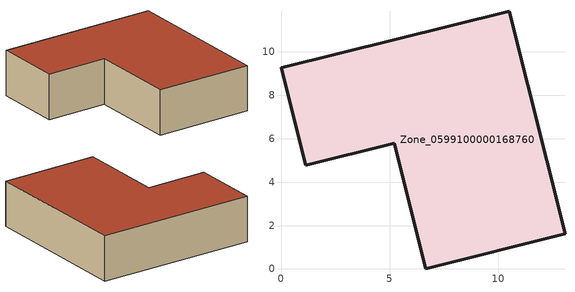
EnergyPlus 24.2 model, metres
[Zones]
Zone_0599100000168760
 floor ground (C_G): 5.21,5.8 1.13,4.77 0,9.26 10.51,11.88 13.08,1.62 6.66,0 z0
 wall outside (C_F): 10.51,11.88 0,9.26 1.13,4.77 5.21,5.8 6.66,0 13.08,1.62 10.51,11.88 z0:3.07
 roof outside (C_R): 6.66,0 13.08,1.62 10.51,11.88 0,9.26 1.13,4.77 5.21,5.8 z3.07
[BUILDING]
Pand.0599100000168760: North Axis=0; Terrain=City; Loads Convergence Tolerance Value=0.04; Temperature Convergence Tolerance Value=0.4; Solar Distribution=FullExterior; Maximum Number of Warmup Days=25; Minimum Number of Warmup Days=1
[Site:Location]
Rotterdam.The.Hague.AP_ZH_NLD Design_Conditions: Latitude=51.96; Longitude=4.45; Time Zone=1; Elevation=-4.5
[SITE:GROUNDTEMPERATURE:BUILDINGSURFACE]
18, 18, 18, 18, 18, 18, 18, 18, 18, 18, 18, 18
[MATERIAL] Thermal Absorptance=0.9; Solar Absorptance=0.7; Visible Absorptance=0.7
Name | Roughness | Thickness | Conductivity | Density | Specific Heat
G.TI.1975-1991 | MediumSmooth | 0.15 | 0.288461 | 540 | 1210
F.TI.1975-1991 | Rough | 0.3 | 0.230769 | 1920 | 840
R.TI.1975-1991 | MediumRough | 0.2 | 0.153846 | 1500 | 1000
[CONSTRUCTION]
C_G: G.TI.1975-1991
C_F: F.TI.1975-1991
C_R: R.TI.1975-1991
[ZONE]
Zone_0599100000168760: Type=1; Multiplier=1; Ceiling Height=Autocalculate; Volume=Autocalculate; Floor Area=autocalculate; Part of Total Floor Area=Yes
[ZONEINFILTRATION:DESIGNFLOWRATE]
Infil_Zone_0599100000168760: Zone or ZoneList or Space or SpaceList=Zone_0599100000168760; Schedule=AlwaysOn; Design Flow Rate Calculation Method=Flow/Area; Flow Rate per Floor Area=0.003; Constant Term Coefficient=1; Temperature Term Coefficient=0; Velocity Term Coefficient=0; Velocity Squared Term Coefficient=0
[HVACTEMPLATE:ZONE:IDEALLOADSAIRSYSTEM]
Zone_0599100000168760: Maximum Heating Supply Air Temperature=50; Minimum Cooling Supply Air Temperature=13; Maximum Heating Supply Air Humidity Ratio=0.0156; Minimum Cooling Supply Air Humidity Ratio=0.0077; Heating Limit=NoLimit; Cooling Limit=NoLimit; Dehumidification Control Type=ConstantSensibleHeatRatio; Cooling Sensible Heat Ratio=0.7; Dehumidification Setpoint=60; Humidification Control Type=None; Humidification Setpoint=30; Outdoor Air Method=None; Outdoor Air Flow Rate per Person=0.00944; Outdoor Air Flow Rate per Zone Floor Area=0; Outdoor Air Flow Rate per Zone=0; Demand Controlled Ventilation Type=None; Outdoor Air Economizer Type=NoEconomizer; Heat Recovery Type=None; Sensible Heat Recovery Effectiveness=0.7; Latent Heat Recovery Effectiveness=0.65
[ZONECONTROL:THERMOSTAT]
ThermostatControl_Zone_0599100000168760: Zone or ZoneList=Zone_0599100000168760; Control Type Schedule=DualSetpointControlType; Control 1=Thermostat_Zone_0599100000168760; Temperature Difference Between Cutout And Setpoint=0
[THERMOSTATSETPOINT:DUALSETPOINT]
Thermostat_Zone_0599100000168760: Heating Setpoint Temperature Schedule=HeatingSetpoint_Zone_0599100000168760; Cooling Setpoint Temperature Schedule=CoolingSetpoint_Zone_0599100000168760
[SCHEDULE:COMPACT]
HeatingSetpoint_Zone_0599100000168760: Through: 12/31, For: AllDays, Until: 24:00, 21
CoolingSetpoint_Zone_0599100000168760: Through: 12/31, For: AllDays, Until: 24:00, 24
DualSetpointControlType: Through: 12/31, For: AllDays, Until: 24:00, 4
AlwaysOn: Through: 12/31, For: AllDays, Until: 24:00, 1
